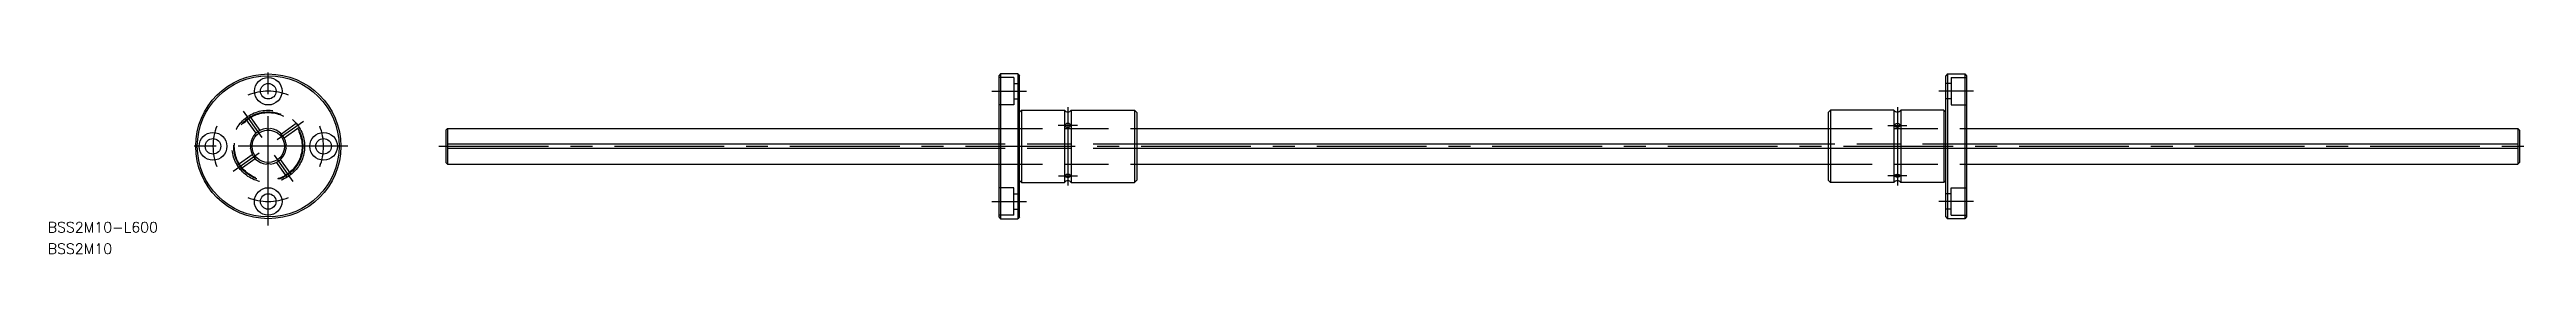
# Model space of a CAD drawing. Extents: x -63 to 653, y -31 to 23.
import ezdxf

# ---------------------------------------------------------------- set-up
doc = ezdxf.new("R2010")
doc.units = 0
doc.linetypes.add('CENTER', pattern=[50.8, 31.75, -6.35, 6.35, -6.35])
doc.linetypes.add('DASHED', pattern=[19.05, 12.7, -6.35])
doc.layers.get('0').update_dxf_attribs({"linetype": 'CONTINUOUS'})
doc.layers.add('CENTER', color=1, linetype='CENTER')
doc.styles.get("Standard").update_dxf_attribs({"font": 'txt.shx', "height": 3, "bigfont": 'bigfont.shx'})

msp = doc.modelspace()

# ---------------------------------------------------------------- linework, layer by layer
at = {"color": 7, "linetype": 'CONTINUOUS'}
for p, q in [((211.85, 21), (211.35, 20.5)), ((211.35, 20.5), (211.35, -20.5)), ((211.85, 21), (211.85, -21)), ((216.85, 21), (211.85, 21)), ((216.85, 21), (216.85, -21)), ((216.85, 21), (217.35, 20.5)), ((217.35, -20.5), (217.35, 20.5)), ((485.85, 21), (485.35, 20.5)), ((485.35, -20.5), (485.35, 20.5)), ((485.85, 21), (485.85, -21)), ((485.85, 21), (490.85, 21)), ((490.85, 21), (490.85, -21)), ((490.85, 21), (491.35, 20.5)), ((491.35, 20.5), (491.35, -20.5)), ((217.35, 9.9), (217.95, 10.5)), ((217.95, 10.5), (217.95, -10.5)), ((217.95, 10.5), (230.35, 10.5)), ((230.35, 10.5), (230.35, -10.5)), ((232.35, 10.5), (232.35, -10.5)), ((232.35, 10.5), (250.65, 10.5)), ((250.65, 10.5), (250.65, -10.5)), ((250.65, 10.5), (251.35, 9.8)), ((251.35, 9.8), (251.35, -9.8)), ((452.05, 10.5), (451.35, 9.8)), ((451.35, 9.8), (451.35, -9.8)), ((470.35, 10.5), (452.05, 10.5)), ((452.05, 10.5), (452.05, -10.5)), ((470.35, 10.5), (470.35, -10.5)), ((472.35, 10.5), (472.35, -10.5)), ((484.75, 10.5), (472.35, 10.5)), ((484.75, 10.5), (484.75, -10.5)), ((485.35, 9.9), (484.75, 10.5)), ((51.85, 5.2), (51.35, 4.7)), ((51.35, 4.7), (51.35, -4.7)), ((51.85, 5.2), (211.35, 5.2)), ((51.85, 5.2), (51.85, -5.2)), ((211.35, 0.6), (51.85, 0.6)), ((251.35, 5.2), (451.35, 5.2)), ((451.35, 0.6), (251.35, 0.6)), ((491.35, 5.2), (650.85, 5.2)), ((650.85, 0.6), (491.35, 0.6)), ((650.85, 5.2), (651.35, 4.7)), ((650.85, 5.2), (650.85, -5.2)), ((651.35, 4.7), (651.35, -4.7)), ((51.35, -4.7), (51.85, -5.2)), ((211.35, -0.6), (51.85, -0.6)), ((51.85, -5.2), (211.35, -5.2)), ((451.35, -0.6), (251.35, -0.6)), ((251.35, -5.2), (451.35, -5.2)), ((650.85, -0.6), (452.05, -0.6)), ((491.35, -5.2), (650.85, -5.2)), ((651.35, -4.7), (650.85, -5.2)), ((217.95, -10.5), (217.35, -9.9)), ((217.95, -10.5), (230.35, -10.5)), ((232.35, -10.5), (250.65, -10.5)), ((250.65, -10.5), (251.35, -9.8)), ((452.05, -10.5), (451.35, -9.8)), ((470.35, -10.5), (452.05, -10.5)), ((484.75, -10.5), (472.35, -10.5)), ((484.75, -10.5), (485.35, -9.9)), ((211.35, -20.5), (211.85, -21)), ((211.85, -21), (216.85, -21)), ((217.35, -20.5), (216.85, -21)), ((485.35, -20.5), (485.85, -21)), ((490.85, -21), (485.85, -21)), ((491.35, -20.5), (490.85, -21))]:
    msp.add_line(p, q, dxfattribs=at)
at = {"color": 3, "linetype": 'DASHED'}
for p, q in [((215.75, 20), (211.35, 20)), ((215.75, 20), (215.75, 12)), ((215.75, 18.25), (217.35, 18.25)), ((486.95, 18.25), (485.35, 18.25)), ((486.95, 20), (486.95, 12)), ((486.95, 20), (491.35, 20)), ((-6.64, 8.12), (-3.53, 3.8)), ((-5.47, 8.95), (-2.39, 4.61)), ((215.75, 12), (211.35, 12)), ((215.75, 13.75), (217.35, 13.75)), ((486.95, 13.75), (485.35, 13.75)), ((486.95, 12), (491.35, 12)), ((8.14, 6.66), (3.82, 3.55)), ((8.97, 5.49), (4.63, 2.41)), ((211.35, 5.2), (251.35, 5.2)), ((251.35, 0.6), (211.35, 0.6)), ((451.35, 5.2), (491.35, 5.2)), ((491.35, 0.6), (451.35, 0.6)), ((-8.93, -5.49), (-4.59, -2.41)), ((-8.1, -6.66), (-3.77, -3.55)), ((5.52, -8.95), (2.43, -4.61)), ((6.68, -8.12), (3.58, -3.8)), ((251.35, -0.6), (211.35, -0.6)), ((211.35, -5.2), (251.35, -5.2)), ((452.05, -0.6), (451.35, -0.6)), ((451.35, -5.2), (491.35, -5.2)), ((215.75, -12), (211.35, -12)), ((215.75, -20), (215.75, -12)), ((215.75, -13.75), (217.35, -13.75)), ((486.95, -13.75), (485.35, -13.75)), ((486.95, -20), (486.95, -12)), ((486.95, -12), (491.35, -12)), ((215.75, -20), (211.35, -20)), ((215.75, -18.25), (217.35, -18.25)), ((486.95, -18.25), (485.35, -18.25)), ((486.95, -20), (491.35, -20))]:
    msp.add_line(p, q, dxfattribs=at)
at = {"color": 7, "linetype": 'CONTINUOUS'}
for points in [[(230.6, 6.08, 0), (230.61, 6.06, 0), (230.61, 6.03, 0), (230.61, 6, 0), (230.62, 5.97, 0), (230.63, 5.94, 0), (230.64, 5.92, 0), (230.65, 5.89, 0), (230.66, 5.86, 0), (230.68, 5.84, 0), (230.69, 5.81, 0), (230.71, 5.79, 0), (230.73, 5.76, 0), (230.75, 5.74, 0), (230.78, 5.72, 0), (230.8, 5.7, 0), (230.82, 5.68, 0), (230.85, 5.66, 0), (230.88, 5.64, 0), (230.91, 5.62, 0), (230.94, 5.61, 0), (230.97, 5.59, 0), (231, 5.58, 0), (231.03, 5.56, 0), (231.07, 5.55, 0), (231.1, 5.54, 0), (231.14, 5.53, 0), (231.17, 5.53, 0), (231.21, 5.52, 0), (231.25, 5.51, 0), (231.28, 5.51, 0), (231.32, 5.51, 0), (231.35, 5.51, 0), (231.39, 5.51, 0), (231.43, 5.51, 0), (231.47, 5.51, 0), (231.5, 5.52, 0), (231.54, 5.53, 0), (231.57, 5.53, 0), (231.61, 5.54, 0), (231.64, 5.55, 0), (231.68, 5.56, 0), (231.71, 5.58, 0), (231.74, 5.59, 0), (231.77, 5.61, 0), (231.8, 5.62, 0), (231.83, 5.64, 0), (231.86, 5.66, 0), (231.88, 5.68, 0), (231.91, 5.7, 0), (231.94, 5.72, 0), (231.96, 5.74, 0), (231.98, 5.76, 0), (232, 5.79, 0), (232.02, 5.81, 0), (232.03, 5.84, 0), (232.05, 5.86, 0), (232.06, 5.89, 0), (232.07, 5.92, 0), (232.08, 5.94, 0), (232.09, 5.97, 0), (232.1, 6, 0), (232.1, 6.03, 0), (232.1, 6.06, 0), (232.1, 6.08, 0), (232.1, 6.11, 0), (232.1, 6.14, 0), (232.1, 6.17, 0), (232.09, 6.2, 0), (232.08, 6.22, 0), (232.07, 6.25, 0), (232.06, 6.28, 0), (232.05, 6.31, 0), (232.03, 6.33, 0), (232.02, 6.36, 0), (232, 6.38, 0), (231.98, 6.41, 0), (231.96, 6.43, 0), (231.94, 6.45, 0), (231.91, 6.47, 0), (231.88, 6.49, 0), (231.86, 6.51, 0), (231.83, 6.53, 0), (231.8, 6.55, 0), (231.77, 6.56, 0), (231.74, 6.58, 0), (231.71, 6.59, 0), (231.68, 6.61, 0), (231.64, 6.62, 0), (231.61, 6.63, 0), (231.57, 6.64, 0), (231.54, 6.64, 0), (231.5, 6.65, 0), (231.47, 6.65, 0), (231.43, 6.66, 0), (231.39, 6.66, 0), (231.35, 6.66, 0), (231.32, 6.66, 0), (231.28, 6.66, 0), (231.25, 6.65, 0), (231.21, 6.65, 0), (231.17, 6.64, 0), (231.14, 6.64, 0), (231.1, 6.63, 0), (231.07, 6.62, 0), (231.03, 6.61, 0), (231, 6.59, 0), (230.97, 6.58, 0), (230.94, 6.56, 0), (230.91, 6.55, 0), (230.88, 6.53, 0), (230.85, 6.51, 0), (230.82, 6.49, 0), (230.8, 6.47, 0), (230.78, 6.45, 0), (230.75, 6.43, 0), (230.73, 6.41, 0), (230.71, 6.38, 0), (230.69, 6.36, 0), (230.68, 6.33, 0), (230.66, 6.31, 0), (230.65, 6.28, 0), (230.64, 6.25, 0), (230.63, 6.22, 0), (230.62, 6.2, 0), (230.61, 6.17, 0), (230.61, 6.14, 0), (230.61, 6.11, 0), (230.6, 6.08, 0)], [(472.11, 6.08, 0), (472.1, 6.06, 0), (472.1, 6.03, 0), (472.1, 6, 0), (472.09, 5.97, 0), (472.08, 5.94, 0), (472.07, 5.92, 0), (472.06, 5.89, 0), (472.05, 5.86, 0), (472.03, 5.84, 0), (472.02, 5.81, 0), (472, 5.79, 0), (471.98, 5.76, 0), (471.96, 5.74, 0), (471.94, 5.72, 0), (471.91, 5.7, 0), (471.88, 5.68, 0), (471.86, 5.66, 0), (471.83, 5.64, 0), (471.8, 5.62, 0), (471.77, 5.61, 0), (471.74, 5.59, 0), (471.71, 5.58, 0), (471.68, 5.56, 0), (471.64, 5.55, 0), (471.61, 5.54, 0), (471.57, 5.53, 0), (471.54, 5.53, 0), (471.5, 5.52, 0), (471.46, 5.51, 0), (471.43, 5.51, 0), (471.39, 5.51, 0), (471.35, 5.51, 0), (471.32, 5.51, 0), (471.28, 5.51, 0), (471.25, 5.51, 0), (471.21, 5.52, 0), (471.17, 5.53, 0), (471.14, 5.53, 0), (471.1, 5.54, 0), (471.07, 5.55, 0), (471.03, 5.56, 0), (471, 5.58, 0), (470.97, 5.59, 0), (470.94, 5.61, 0), (470.91, 5.62, 0), (470.88, 5.64, 0), (470.85, 5.66, 0), (470.82, 5.68, 0), (470.8, 5.7, 0), (470.77, 5.72, 0), (470.75, 5.74, 0), (470.73, 5.76, 0), (470.71, 5.79, 0), (470.69, 5.81, 0), (470.68, 5.84, 0), (470.66, 5.86, 0), (470.65, 5.89, 0), (470.64, 5.92, 0), (470.63, 5.94, 0), (470.62, 5.97, 0), (470.61, 6, 0), (470.61, 6.03, 0), (470.61, 6.06, 0), (470.61, 6.08, 0), (470.61, 6.11, 0), (470.61, 6.14, 0), (470.61, 6.17, 0), (470.62, 6.2, 0), (470.63, 6.22, 0), (470.64, 6.25, 0), (470.65, 6.28, 0), (470.66, 6.31, 0), (470.68, 6.33, 0), (470.69, 6.36, 0), (470.71, 6.38, 0), (470.73, 6.41, 0), (470.75, 6.43, 0), (470.77, 6.45, 0), (470.8, 6.47, 0), (470.82, 6.49, 0), (470.85, 6.51, 0), (470.88, 6.53, 0), (470.91, 6.55, 0), (470.94, 6.56, 0), (470.97, 6.58, 0), (471, 6.59, 0), (471.03, 6.61, 0), (471.07, 6.62, 0), (471.1, 6.63, 0), (471.14, 6.64, 0), (471.17, 6.64, 0), (471.21, 6.65, 0), (471.25, 6.65, 0), (471.28, 6.66, 0), (471.32, 6.66, 0), (471.35, 6.66, 0), (471.39, 6.66, 0), (471.43, 6.66, 0), (471.46, 6.65, 0), (471.5, 6.65, 0), (471.54, 6.64, 0), (471.57, 6.64, 0), (471.61, 6.63, 0), (471.64, 6.62, 0), (471.68, 6.61, 0), (471.71, 6.59, 0), (471.74, 6.58, 0), (471.77, 6.56, 0), (471.8, 6.55, 0), (471.83, 6.53, 0), (471.86, 6.51, 0), (471.88, 6.49, 0), (471.91, 6.47, 0), (471.94, 6.45, 0), (471.96, 6.43, 0), (471.98, 6.41, 0), (472, 6.38, 0), (472.02, 6.36, 0), (472.03, 6.33, 0), (472.05, 6.31, 0), (472.06, 6.28, 0), (472.07, 6.25, 0), (472.08, 6.22, 0), (472.09, 6.2, 0), (472.1, 6.17, 0), (472.1, 6.14, 0), (472.1, 6.11, 0), (472.11, 6.08, 0)], [(230.6, -8.53, 0), (230.61, -8.55, 0), (230.61, -8.57, 0), (230.61, -8.59, 0), (230.62, -8.61, 0), (230.63, -8.63, 0), (230.64, -8.65, 0), (230.65, -8.67, 0), (230.66, -8.69, 0), (230.68, -8.71, 0), (230.69, -8.73, 0), (230.71, -8.75, 0), (230.73, -8.76, 0), (230.75, -8.78, 0), (230.78, -8.8, 0), (230.8, -8.81, 0), (230.82, -8.83, 0), (230.85, -8.84, 0), (230.88, -8.85, 0), (230.91, -8.87, 0), (230.94, -8.88, 0), (230.97, -8.89, 0), (231, -8.9, 0), (231.03, -8.91, 0), (231.07, -8.92, 0), (231.1, -8.92, 0), (231.14, -8.93, 0), (231.17, -8.93, 0), (231.21, -8.94, 0), (231.25, -8.94, 0), (231.28, -8.95, 0), (231.32, -8.95, 0), (231.35, -8.95, 0), (231.39, -8.95, 0), (231.43, -8.95, 0), (231.47, -8.94, 0), (231.5, -8.94, 0), (231.54, -8.93, 0), (231.57, -8.93, 0), (231.61, -8.92, 0), (231.64, -8.92, 0), (231.68, -8.91, 0), (231.71, -8.9, 0), (231.74, -8.89, 0), (231.77, -8.88, 0), (231.8, -8.87, 0), (231.83, -8.85, 0), (231.86, -8.84, 0), (231.88, -8.83, 0), (231.91, -8.81, 0), (231.94, -8.8, 0), (231.96, -8.78, 0), (231.98, -8.76, 0), (232, -8.75, 0), (232.02, -8.73, 0), (232.03, -8.71, 0), (232.05, -8.69, 0), (232.06, -8.67, 0), (232.07, -8.65, 0), (232.08, -8.63, 0), (232.09, -8.61, 0), (232.1, -8.59, 0), (232.1, -8.57, 0), (232.1, -8.55, 0), (232.1, -8.53, 0), (232.1, -8.51, 0), (232.1, -8.49, 0), (232.1, -8.47, 0), (232.09, -8.45, 0), (232.08, -8.43, 0), (232.07, -8.41, 0), (232.06, -8.39, 0), (232.05, -8.37, 0), (232.03, -8.35, 0), (232.02, -8.34, 0), (232, -8.32, 0), (231.98, -8.3, 0), (231.96, -8.28, 0), (231.94, -8.27, 0), (231.91, -8.25, 0), (231.88, -8.24, 0), (231.86, -8.22, 0), (231.83, -8.21, 0), (231.8, -8.2, 0), (231.77, -8.19, 0), (231.74, -8.18, 0), (231.71, -8.17, 0), (231.68, -8.16, 0), (231.64, -8.15, 0), (231.61, -8.14, 0), (231.57, -8.13, 0), (231.54, -8.13, 0), (231.5, -8.12, 0), (231.47, -8.12, 0), (231.43, -8.12, 0), (231.39, -8.12, 0), (231.35, -8.12, 0), (231.32, -8.12, 0), (231.28, -8.12, 0), (231.25, -8.12, 0), (231.21, -8.12, 0), (231.17, -8.13, 0), (231.14, -8.13, 0), (231.1, -8.14, 0), (231.07, -8.15, 0), (231.03, -8.16, 0), (231, -8.17, 0), (230.97, -8.18, 0), (230.94, -8.19, 0), (230.91, -8.2, 0), (230.88, -8.21, 0), (230.85, -8.22, 0), (230.82, -8.24, 0), (230.8, -8.25, 0), (230.78, -8.27, 0), (230.75, -8.28, 0), (230.73, -8.3, 0), (230.71, -8.32, 0), (230.69, -8.34, 0), (230.68, -8.35, 0), (230.66, -8.37, 0), (230.65, -8.39, 0), (230.64, -8.41, 0), (230.63, -8.43, 0), (230.62, -8.45, 0), (230.61, -8.47, 0), (230.61, -8.49, 0), (230.61, -8.51, 0), (230.6, -8.53, 0)], [(472.11, -8.53, 0), (472.1, -8.55, 0), (472.1, -8.57, 0), (472.1, -8.59, 0), (472.09, -8.61, 0), (472.08, -8.63, 0), (472.07, -8.65, 0), (472.06, -8.67, 0), (472.05, -8.69, 0), (472.03, -8.71, 0), (472.02, -8.73, 0), (472, -8.75, 0), (471.98, -8.76, 0), (471.96, -8.78, 0), (471.94, -8.8, 0), (471.91, -8.81, 0), (471.88, -8.83, 0), (471.86, -8.84, 0), (471.83, -8.85, 0), (471.8, -8.87, 0), (471.77, -8.88, 0), (471.74, -8.89, 0), (471.71, -8.9, 0), (471.68, -8.91, 0), (471.64, -8.92, 0), (471.61, -8.92, 0), (471.57, -8.93, 0), (471.54, -8.93, 0), (471.5, -8.94, 0), (471.46, -8.94, 0), (471.43, -8.95, 0), (471.39, -8.95, 0), (471.35, -8.95, 0), (471.32, -8.95, 0), (471.28, -8.95, 0), (471.25, -8.94, 0), (471.21, -8.94, 0), (471.17, -8.93, 0), (471.14, -8.93, 0), (471.1, -8.92, 0), (471.07, -8.92, 0), (471.03, -8.91, 0), (471, -8.9, 0), (470.97, -8.89, 0), (470.94, -8.88, 0), (470.91, -8.87, 0), (470.88, -8.85, 0), (470.85, -8.84, 0), (470.82, -8.83, 0), (470.8, -8.81, 0), (470.77, -8.8, 0), (470.75, -8.78, 0), (470.73, -8.76, 0), (470.71, -8.75, 0), (470.69, -8.73, 0), (470.68, -8.71, 0), (470.66, -8.69, 0), (470.65, -8.67, 0), (470.64, -8.65, 0), (470.63, -8.63, 0), (470.62, -8.61, 0), (470.61, -8.59, 0), (470.61, -8.57, 0), (470.61, -8.55, 0), (470.61, -8.53, 0), (470.61, -8.51, 0), (470.61, -8.49, 0), (470.61, -8.47, 0), (470.62, -8.45, 0), (470.63, -8.43, 0), (470.64, -8.41, 0), (470.65, -8.39, 0), (470.66, -8.37, 0), (470.68, -8.35, 0), (470.69, -8.34, 0), (470.71, -8.32, 0), (470.73, -8.3, 0), (470.75, -8.28, 0), (470.77, -8.27, 0), (470.8, -8.25, 0), (470.82, -8.24, 0), (470.85, -8.22, 0), (470.88, -8.21, 0), (470.91, -8.2, 0), (470.94, -8.19, 0), (470.97, -8.18, 0), (471, -8.17, 0), (471.03, -8.16, 0), (471.07, -8.15, 0), (471.1, -8.14, 0), (471.14, -8.13, 0), (471.17, -8.13, 0), (471.21, -8.12, 0), (471.25, -8.12, 0), (471.28, -8.12, 0), (471.32, -8.12, 0), (471.35, -8.12, 0), (471.39, -8.12, 0), (471.43, -8.12, 0), (471.46, -8.12, 0), (471.5, -8.12, 0), (471.54, -8.13, 0), (471.57, -8.13, 0), (471.61, -8.14, 0), (471.64, -8.15, 0), (471.68, -8.16, 0), (471.71, -8.17, 0), (471.74, -8.18, 0), (471.77, -8.19, 0), (471.8, -8.2, 0), (471.83, -8.21, 0), (471.86, -8.22, 0), (471.88, -8.24, 0), (471.91, -8.25, 0), (471.94, -8.27, 0), (471.96, -8.28, 0), (471.98, -8.3, 0), (472, -8.32, 0), (472.02, -8.34, 0), (472.03, -8.35, 0), (472.05, -8.37, 0), (472.06, -8.39, 0), (472.07, -8.41, 0), (472.08, -8.43, 0), (472.09, -8.45, 0), (472.1, -8.47, 0), (472.1, -8.49, 0), (472.1, -8.51, 0), (472.11, -8.53, 0)]]:
    msp.add_polyline3d(points, dxfattribs=at)
for centre, radius in [((0.02, 0), 21), ((0, 0), 20.5), ((0.02, 16), 4), ((0.02, 16), 2.25), ((-15.98, 0), 4), ((-15.98, 0), 2.25), ((0.02, 0), 4.7), ((16.02, 0), 4), ((16.02, 0), 2.25), ((0, -16), 4), ((0, -16), 2.25)]:
    msp.add_circle(centre, radius, dxfattribs=at)
at = {"color": 3, "linetype": 'DASHED'}
for centre, radius in [((0.02, 0), 10.5), ((0.02, 0), 10), ((0, 0), 9.8)]:
    msp.add_circle(centre, radius, dxfattribs=at)
at = {"color": 7, "linetype": 'CONTINUOUS'}
for centre, radius, start, end in [((231.35, 11.25), 1.25, 216.8699, 323.1301), ((471.35, 11.25), 1.25, 216.8699, 323.1301), ((0.02, 0), 5.2, 96.67213, 173.32787), ((-6.17, 0), 1.19, 329.48856, 30.51144), ((0.02, 6.19), 1.19, 239.48856, 300.51144), ((0.02, 0), 5, 89.99999781560032, 90.00000077809985), ((0.02, 0), 5.2, 6.67213, 83.32787), ((6.21, 0), 1.19, 149.48856, 210.51144), ((0.02, 0), 5.2, 186.67213, 263.32787), ((0.02, -6.19), 1.19, 59.48856, 120.51144), ((0.02, 0), 5.2, 276.67213, 353.32787), ((231.35, -11.25), 1.25, 36.8699, 143.1301), ((471.35, -11.25), 1.25, 36.8699, 143.1301)]:
    msp.add_arc(centre, radius, start, end, dxfattribs=at)
at = {"layer": 'CENTER', "color": 1, "linetype": 'CENTER'}
for p, q in [((0, -23), (0, 23)), ((209.35, 16), (219.35, 16)), ((493.35, 16), (483.35, 16)), ((-7.22, 10.19), (-1.83, 2.61)), ((10.21, 7.24), (2.63, 1.85)), ((231.35, 11.34), (231.35, -11.39)), ((471.35, 11.34), (471.35, -11.39)), ((23.02, 0), (-22.98, 0)), ((49.35, 0), (653.35, 0)), ((234.1, 6.08), (228.6, 6.08)), ((468.61, 6.08), (474.1, 6.08)), ((-10.17, -7.24), (-2.59, -1.85)), ((7.26, -10.19), (1.87, -2.61)), ((228.61, -8.56), (234.1, -8.56)), ((474.1, -8.56), (468.61, -8.56)), ((209.35, -16), (219.35, -16)), ((493.35, -16), (483.35, -16))]:
    msp.add_line(p, q, dxfattribs=at)
for start, end in [(68.38615, 111.61385), (158.38615, 201.61385), (338.38615, 21.61385), (248.30944, 291.53713)]:
    msp.add_arc((0.02, 0), 16, start, end, dxfattribs=at)

# ---------------------------------------------------------------- texts
at = {"color": 7, "linetype": 'CONTINUOUS'}
for s, p in [('BSS2M10-L600', (-63.77, -25)), ('BSS2M10', (-63.77, -31.22))]:
    msp.add_text(s, height=3, dxfattribs=at).set_placement(p)

doc.saveas('drawing.dxf')
